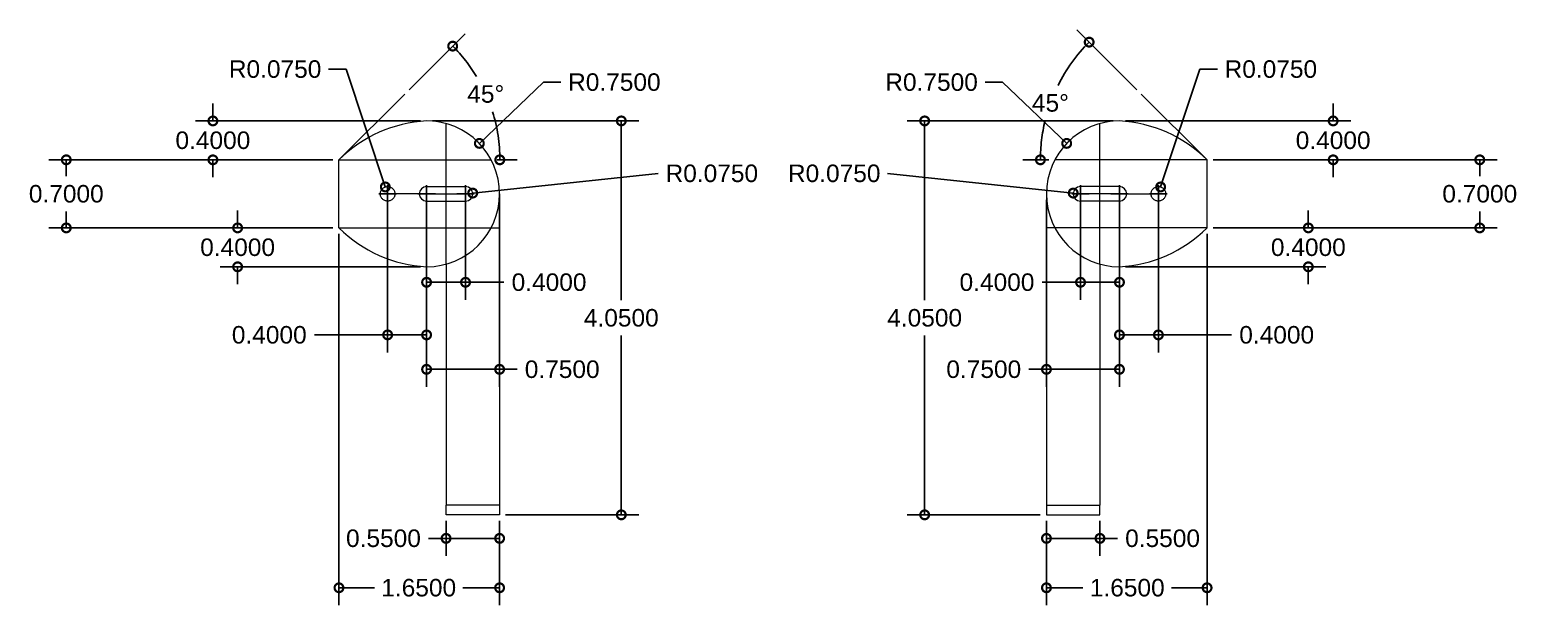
# Model space of a CAD drawing. Header units: centimetres. Extents: x -2.3 to 61.1, y -63.1 to 35.
# Drawn here: x 26.69 to 41.96, y 19.12 to 25.04 of the extents above; entities that cross this region are included whole.
import ezdxf

# ---------------------------------------------------------------- set-up
doc = ezdxf.new("R2010")
doc.units = ezdxf.units.CM
doc.header["$MEASUREMENT"] = 0
doc.linetypes.add('ACAD_ISO02W100', pattern=[15, 12, -3])
for name, color, linetype, lineweight in [('cuerpo', 7, 'Continuous', 15), ('guecos', 90, 'Continuous', 9), ('lineas', 253, 'ACAD_ISO02W100', 15), ('medidas', 30, 'ACAD_ISO02W100', 18), ('sensores', 220, 'ACAD_ISO02W100', 15)]:
    doc.layers.add(name, color=color, linetype=linetype, lineweight=lineweight)
doc.styles.get("Standard").update_dxf_attribs({"font": 'arial.ttf'})
doc.dimstyles.get("Standard").update_dxf_attribs({"dimtxt": 0.18, "dimasz": 0.18, "dimexe": 0.18, "dimexo": 0.0625, "dimgap": 0.09, "dimtad": 0, "dimtih": 1, "dimtoh": 1, "dimdec": 4, "dimzin": 0, "dimdsep": 46, "dimtxsty": 'Standard', "dimblk": 'DOTSMALL', "dimcen": 0.09, "dimadec": 0, "dimazin": 0, "dimtfac": 1, "dimtdec": 4, "dimtofl": 0, "dimtmove": 0, "dimatfit": 3, "dimfxl": 1, "dimtolj": 1, "dimtzin": 0, "dimarcsym": 0})

# ---------------------------------------------------------------- blocks, each defined once
blk = doc.blocks.new('_DotSmall')
at = {"color": 0, "linetype": 'ByBlock', "const_width": 0.5}
blk.add_lwpolyline([(-0.0625, 0, 1), (0.0625, 0, 1)], format="xyb", close=True, dxfattribs=at)
blk = doc.blocks.new('*D1')
at = {"layer": 'Defpoints', "color": 0, "transparency": 16777216}
for p in [(29.864, 23.701), (27.063, 23.001), (29.864, 23.001)]:
    blk.add_point(p, dxfattribs=at)
at = {"layer": 'medidas', "color": 0, "lineweight": -2, "transparency": 16777216}
for p, q in [((29.801, 23.701), (26.883, 23.701)), ((27.063, 23.701), (27.063, 23.533)), ((27.063, 23.001), (27.063, 23.169)), ((29.801, 23.001), (26.883, 23.001))]:
    blk.add_line(p, q, dxfattribs=at)
at = {"layer": 'medidas', "color": 0, "lineweight": -2, "transparency": 16777216, "xscale": 0.18, "yscale": 0.18, "zscale": 0.18}
for p, rotation in [((27.063, 23.701), 90), ((27.063, 23.001), 270)]:
    blk.add_blockref('_DotSmall', p, dxfattribs=dict(at, rotation=rotation))
at = {"layer": 'medidas', "color": 0, "transparency": 16777216, "insert": (27.063, 23.351), "char_height": 0.18, "attachment_point": 5}
blk.add_mtext('\\A1;0.7000', dxfattribs=at)
blk = doc.blocks.new('*D2')
at = {"layer": 'Defpoints', "color": 0, "transparency": 16777216}
for p in [(29.864, 23.001), (31.514, 20.051), (29.864, 19.301)]:
    blk.add_point(p, dxfattribs=at)
at = {"layer": 'medidas', "color": 0, "lineweight": -2, "transparency": 16777216}
for p, q in [((29.864, 22.939), (29.864, 19.121)), ((31.514, 19.989), (31.514, 19.121)), ((29.864, 19.301), (30.229, 19.301)), ((31.514, 19.301), (31.138, 19.301))]:
    blk.add_line(p, q, dxfattribs=at)
at = {"layer": 'medidas', "color": 0, "lineweight": -2, "transparency": 16777216, "xscale": 0.18, "yscale": 0.18, "zscale": 0.18, "rotation": 180}
blk.add_blockref('_DotSmall', (29.864, 19.301), dxfattribs=at)
at = {"layer": 'medidas', "color": 0, "lineweight": -2, "transparency": 16777216, "xscale": 0.18, "yscale": 0.18, "zscale": 0.18}
blk.add_blockref('_DotSmall', (31.514, 19.301), dxfattribs=at)
at = {"layer": 'medidas', "color": 0, "transparency": 16777216, "insert": (30.683, 19.301), "char_height": 0.18, "attachment_point": 5}
blk.add_mtext('\\A1;1.6500', dxfattribs=at)
blk = doc.blocks.new('*D3')
at = {"layer": 'Defpoints', "color": 0, "transparency": 16777216}
for p in [(30.764, 24.101), (32.764, 24.101), (31.514, 20.051)]:
    blk.add_point(p, dxfattribs=at)
at = {"layer": 'medidas', "color": 0, "lineweight": -2, "transparency": 16777216}
for p, q in [((30.826, 24.101), (32.944, 24.101)), ((32.764, 24.101), (32.764, 22.258)), ((32.764, 20.051), (32.764, 21.894)), ((31.576, 20.051), (32.944, 20.051))]:
    blk.add_line(p, q, dxfattribs=at)
at = {"layer": 'medidas', "color": 0, "lineweight": -2, "transparency": 16777216, "xscale": 0.18, "yscale": 0.18, "zscale": 0.18}
for p, rotation in [((32.764, 24.101), 90), ((32.764, 20.051), 270)]:
    blk.add_blockref('_DotSmall', p, dxfattribs=dict(at, rotation=rotation))
at = {"layer": 'medidas', "color": 0, "transparency": 16777216, "insert": (32.764, 22.076), "char_height": 0.18, "attachment_point": 5}
blk.add_mtext('\\A1;4.0500', dxfattribs=at)
blk = doc.blocks.new('*D4')
at = {"layer": 'Defpoints', "color": 0, "transparency": 16777216}
for p in [(28.823, 23.001), (29.864, 23.001), (30.764, 22.601)]:
    blk.add_point(p, dxfattribs=at)
at = {"layer": 'medidas', "color": 0, "lineweight": -2, "transparency": 16777216}
for p, q in [((28.823, 23.001), (28.823, 23.181)), ((29.801, 23.001), (28.643, 23.001)), ((30.701, 22.601), (28.643, 22.601)), ((28.823, 22.601), (28.823, 22.421))]:
    blk.add_line(p, q, dxfattribs=at)
at = {"layer": 'medidas', "color": 0, "lineweight": -2, "transparency": 16777216, "xscale": 0.18, "yscale": 0.18, "zscale": 0.18}
for p, rotation in [((28.823, 23.001), 270), ((28.823, 22.601), 90)]:
    blk.add_blockref('_DotSmall', p, dxfattribs=dict(at, rotation=rotation))
at = {"layer": 'medidas', "color": 0, "transparency": 16777216, "insert": (28.823, 22.801), "char_height": 0.18, "attachment_point": 5}
blk.add_mtext('\\A1;0.4000', dxfattribs=at)
blk = doc.blocks.new('*D5')
at = {"layer": 'Defpoints', "color": 0, "transparency": 16777216}
for p in [(30.764, 24.101), (28.569, 23.701), (29.864, 23.701)]:
    blk.add_point(p, dxfattribs=at)
at = {"layer": 'medidas', "color": 0, "lineweight": -2, "transparency": 16777216}
for p, q in [((28.569, 24.101), (28.569, 24.281)), ((30.701, 24.101), (28.389, 24.101)), ((29.801, 23.701), (28.389, 23.701)), ((28.569, 23.701), (28.569, 23.521))]:
    blk.add_line(p, q, dxfattribs=at)
at = {"layer": 'medidas', "color": 0, "lineweight": -2, "transparency": 16777216, "xscale": 0.18, "yscale": 0.18, "zscale": 0.18}
for p, rotation in [((28.569, 24.101), 270), ((28.569, 23.701), 90)]:
    blk.add_blockref('_DotSmall', p, dxfattribs=dict(at, rotation=rotation))
at = {"layer": 'medidas', "color": 0, "transparency": 16777216, "insert": (28.569, 23.901), "char_height": 0.18, "attachment_point": 5}
blk.add_mtext('\\A1;0.4000', dxfattribs=at)
blk = doc.blocks.new('*D14')
at = {"layer": 'Defpoints', "color": 0, "transparency": 16777216}
for p in [(31.306, 23.87), (30.764, 23.351)]:
    blk.add_point(p, dxfattribs=at)
at = {"layer": 'medidas', "color": 0, "lineweight": -2, "transparency": 16777216}
for p, q in [((31.964, 24.499), (31.306, 23.87)), ((32.144, 24.499), (31.964, 24.499)), ((30.764, 23.261), (30.764, 23.441)), ((30.674, 23.351), (30.854, 23.351))]:
    blk.add_line(p, q, dxfattribs=at)
at = {"layer": 'medidas', "color": 0, "lineweight": -2, "transparency": 16777216, "xscale": 0.18, "yscale": 0.18, "zscale": 0.18, "rotation": 223.7163553014132}
blk.add_blockref('_DotSmall', (31.306, 23.87), dxfattribs=at)
at = {"layer": 'medidas', "color": 0, "transparency": 16777216, "insert": (32.693, 24.499), "char_height": 0.18, "attachment_point": 5}
blk.add_mtext('\\A1;R0.7500', dxfattribs=at)
blk = doc.blocks.new('*D25')
at = {"layer": 'Defpoints', "color": 0, "transparency": 16777216}
for p in [(30.964, 20.051), (31.514, 20.051), (30.964, 19.809)]:
    blk.add_point(p, dxfattribs=at)
at = {"layer": 'medidas', "color": 0, "lineweight": -2, "transparency": 16777216}
for p, q in [((30.964, 19.989), (30.964, 19.629)), ((31.514, 19.989), (31.514, 19.629)), ((30.964, 19.809), (30.784, 19.809)), ((31.514, 19.809), (30.964, 19.809))]:
    blk.add_line(p, q, dxfattribs=at)
at = {"layer": 'medidas', "color": 0, "lineweight": -2, "transparency": 16777216, "xscale": 0.18, "yscale": 0.18, "zscale": 0.18, "rotation": 180}
blk.add_blockref('_DotSmall', (30.964, 19.809), dxfattribs=at)
at = {"layer": 'medidas', "color": 0, "lineweight": -2, "transparency": 16777216, "xscale": 0.18, "yscale": 0.18, "zscale": 0.18}
blk.add_blockref('_DotSmall', (31.514, 19.809), dxfattribs=at)
at = {"layer": 'medidas', "color": 0, "transparency": 16777216, "insert": (30.321, 19.809), "char_height": 0.18, "attachment_point": 5}
blk.add_mtext('\\A1;0.5500', dxfattribs=at)
blk = doc.blocks.new('*D26')
at = {"layer": 'Defpoints', "color": 0, "transparency": 16777216}
for p in [(30.764, 23.351), (31.514, 23.351), (31.514, 21.547)]:
    blk.add_point(p, dxfattribs=at)
at = {"layer": 'medidas', "color": 0, "lineweight": -2, "transparency": 16777216}
for p, q in [((30.764, 23.289), (30.764, 21.367)), ((31.514, 23.289), (31.514, 21.367)), ((30.764, 21.547), (31.514, 21.547)), ((31.514, 21.547), (31.694, 21.547))]:
    blk.add_line(p, q, dxfattribs=at)
at = {"layer": 'medidas', "color": 0, "lineweight": -2, "transparency": 16777216, "xscale": 0.18, "yscale": 0.18, "zscale": 0.18, "rotation": 180}
blk.add_blockref('_DotSmall', (30.764, 21.547), dxfattribs=at)
at = {"layer": 'medidas', "color": 0, "lineweight": -2, "transparency": 16777216, "xscale": 0.18, "yscale": 0.18, "zscale": 0.18}
blk.add_blockref('_DotSmall', (31.514, 21.547), dxfattribs=at)
at = {"layer": 'medidas', "color": 0, "transparency": 16777216, "insert": (32.157, 21.547), "char_height": 0.18, "attachment_point": 5}
blk.add_mtext('\\A1;0.7500', dxfattribs=at)
blk = doc.blocks.new('*D43')
at = {"layer": 'Defpoints', "color": 0, "transparency": 16777216}
for p in [(30.54, 24.377), (31.46, 24.129), (29.864, 23.701), (29.864, 23.701), (31.427, 23.701)]:
    blk.add_point(p, dxfattribs=at)
at = {"layer": 'medidas', "color": 0, "lineweight": -2, "transparency": 16777216}
for p, q in [((30.584, 24.422), (31.16, 24.997)), ((31.49, 23.701), (31.696, 23.701))]:
    blk.add_line(p, q, dxfattribs=at)
for start, end in [(31.2364, 45), (0, 17.3894)]:
    blk.add_arc((29.864, 23.701), 1.653, start, end, dxfattribs=at)
at = {"layer": 'medidas', "color": 0, "lineweight": -2, "transparency": 16777216, "xscale": 0.18, "yscale": 0.18, "zscale": 0.18}
for p, rotation in [((31.032, 24.87), 134.9999999999997), ((31.516, 23.701), 270.0000000000002)]:
    blk.add_blockref('_DotSmall', p, dxfattribs=dict(at, rotation=rotation))
at = {"layer": 'medidas', "color": 0, "transparency": 16777216, "insert": (31.372, 24.377), "char_height": 0.18, "attachment_point": 5}
blk.add_mtext('\\A1;45°', dxfattribs=at)
blk = doc.blocks.new('*D91')
at = {"layer": 'Defpoints', "color": 0, "transparency": 16777216}
for p in [(30.364, 23.351), (30.764, 23.351), (30.764, 21.901)]:
    blk.add_point(p, dxfattribs=at)
at = {"layer": 'medidas', "color": 0, "lineweight": -2, "transparency": 16777216}
for p, q in [((30.364, 23.289), (30.364, 21.721)), ((30.764, 23.289), (30.764, 21.721)), ((30.364, 21.901), (29.611, 21.901)), ((30.764, 21.901), (30.364, 21.901))]:
    blk.add_line(p, q, dxfattribs=at)
at = {"layer": 'medidas', "color": 0, "lineweight": -2, "transparency": 16777216, "xscale": 0.18, "yscale": 0.18, "zscale": 0.18, "rotation": 180}
blk.add_blockref('_DotSmall', (30.364, 21.901), dxfattribs=at)
at = {"layer": 'medidas', "color": 0, "lineweight": -2, "transparency": 16777216, "xscale": 0.18, "yscale": 0.18, "zscale": 0.18}
blk.add_blockref('_DotSmall', (30.764, 21.901), dxfattribs=at)
at = {"layer": 'medidas', "color": 0, "transparency": 16777216, "insert": (29.148, 21.901), "char_height": 0.18, "attachment_point": 5}
blk.add_mtext('\\A1;0.4000', dxfattribs=at)
blk = doc.blocks.new('*D92')
at = {"layer": 'Defpoints', "color": 0, "transparency": 16777216}
for p in [(30.34, 23.422), (30.364, 23.351)]:
    blk.add_point(p, dxfattribs=at)
at = {"layer": 'medidas', "color": 0, "lineweight": -2, "transparency": 16777216}
for p, q in [((29.758, 24.633), (29.938, 24.633)), ((29.938, 24.633), (30.34, 23.422)), ((30.364, 23.261), (30.364, 23.441)), ((30.274, 23.351), (30.454, 23.351))]:
    blk.add_line(p, q, dxfattribs=at)
at = {"layer": 'medidas', "color": 0, "lineweight": -2, "transparency": 16777216, "xscale": 0.18, "yscale": 0.18, "zscale": 0.18, "rotation": 288.3909408377042}
blk.add_blockref('_DotSmall', (30.34, 23.422), dxfattribs=at)
at = {"layer": 'medidas', "color": 0, "transparency": 16777216, "insert": (29.208, 24.633), "char_height": 0.18, "attachment_point": 5}
blk.add_mtext('\\A1;R0.0750', dxfattribs=at)
blk = doc.blocks.new('*D93')
at = {"layer": 'Defpoints', "color": 0, "transparency": 16777216}
for p in [(30.764, 23.351), (31.164, 23.351), (31.164, 22.442)]:
    blk.add_point(p, dxfattribs=at)
at = {"layer": 'medidas', "color": 0, "lineweight": -2, "transparency": 16777216}
for p, q in [((30.764, 23.289), (30.764, 22.262)), ((31.164, 23.289), (31.164, 22.262)), ((30.764, 22.442), (31.164, 22.442)), ((31.164, 22.442), (31.559, 22.442))]:
    blk.add_line(p, q, dxfattribs=at)
at = {"layer": 'medidas', "color": 0, "lineweight": -2, "transparency": 16777216, "xscale": 0.18, "yscale": 0.18, "zscale": 0.18, "rotation": 180}
blk.add_blockref('_DotSmall', (30.764, 22.442), dxfattribs=at)
at = {"layer": 'medidas', "color": 0, "lineweight": -2, "transparency": 16777216, "xscale": 0.18, "yscale": 0.18, "zscale": 0.18}
blk.add_blockref('_DotSmall', (31.164, 22.442), dxfattribs=at)
at = {"layer": 'medidas', "color": 0, "transparency": 16777216, "insert": (32.022, 22.442), "char_height": 0.18, "attachment_point": 5}
blk.add_mtext('\\A1;0.4000', dxfattribs=at)
blk = doc.blocks.new('*D94')
at = {"layer": 'Defpoints', "color": 0, "transparency": 16777216}
for p in [(31.164, 23.351), (31.238, 23.359)]:
    blk.add_point(p, dxfattribs=at)
at = {"layer": 'medidas', "color": 0, "lineweight": -2, "transparency": 16777216}
for p, q in [((33.144, 23.561), (31.238, 23.359)), ((31.164, 23.261), (31.164, 23.441)), ((31.074, 23.351), (31.254, 23.351))]:
    blk.add_line(p, q, dxfattribs=at)
at = {"layer": 'medidas', "color": 0, "lineweight": -2, "transparency": 16777216, "xscale": 0.18, "yscale": 0.18, "zscale": 0.18, "rotation": 186.0576914646316}
blk.add_blockref('_DotSmall', (31.238, 23.359), dxfattribs=at)
at = {"layer": 'medidas', "color": 0, "transparency": 16777216, "insert": (33.694, 23.561), "char_height": 0.18, "attachment_point": 5}
blk.add_mtext('\\A1;R0.0750', dxfattribs=at)
blk = doc.blocks.new('*D95')
at = {"layer": 'Defpoints', "color": 0, "transparency": 16777216}
for p in [(38.781, 23.701), (38.781, 23.001), (41.582, 23.001)]:
    blk.add_point(p, dxfattribs=at)
at = {"layer": 'medidas', "color": 0, "lineweight": -2, "transparency": 16777216}
for p, q in [((38.843, 23.701), (41.762, 23.701)), ((41.582, 23.701), (41.582, 23.533)), ((41.582, 23.001), (41.582, 23.169)), ((38.843, 23.001), (41.762, 23.001))]:
    blk.add_line(p, q, dxfattribs=at)
at = {"layer": 'medidas', "color": 0, "lineweight": -2, "transparency": 16777216, "xscale": 0.18, "yscale": 0.18, "zscale": 0.18}
for p, rotation in [((41.582, 23.701), 90), ((41.582, 23.001), 270)]:
    blk.add_blockref('_DotSmall', p, dxfattribs=dict(at, rotation=rotation))
at = {"layer": 'medidas', "color": 0, "transparency": 16777216, "insert": (41.582, 23.351), "char_height": 0.18, "attachment_point": 5}
blk.add_mtext('\\A1;0.7000', dxfattribs=at)
blk = doc.blocks.new('*D98')
at = {"layer": 'Defpoints', "color": 0, "transparency": 16777216}
for p in [(38.781, 23.001), (37.131, 20.051), (38.781, 19.301)]:
    blk.add_point(p, dxfattribs=at)
at = {"layer": 'medidas', "color": 0, "lineweight": -2, "transparency": 16777216}
for p, q in [((38.781, 22.939), (38.781, 19.121)), ((37.131, 19.989), (37.131, 19.121)), ((37.131, 19.301), (37.506, 19.301)), ((38.781, 19.301), (38.416, 19.301))]:
    blk.add_line(p, q, dxfattribs=at)
at = {"layer": 'medidas', "color": 0, "lineweight": -2, "transparency": 16777216, "xscale": 0.18, "yscale": 0.18, "zscale": 0.18, "rotation": 180}
blk.add_blockref('_DotSmall', (37.131, 19.301), dxfattribs=at)
at = {"layer": 'medidas', "color": 0, "lineweight": -2, "transparency": 16777216, "xscale": 0.18, "yscale": 0.18, "zscale": 0.18}
blk.add_blockref('_DotSmall', (38.781, 19.301), dxfattribs=at)
at = {"layer": 'medidas', "color": 0, "transparency": 16777216, "insert": (37.961, 19.301), "char_height": 0.18, "attachment_point": 5}
blk.add_mtext('\\A1;1.6500', dxfattribs=at)
blk = doc.blocks.new('*D99')
at = {"layer": 'Defpoints', "color": 0, "transparency": 16777216}
for p in [(35.88, 24.101), (37.881, 24.101), (37.131, 20.051)]:
    blk.add_point(p, dxfattribs=at)
at = {"layer": 'medidas', "color": 0, "lineweight": -2, "transparency": 16777216}
for p, q in [((37.818, 24.101), (35.7, 24.101)), ((35.88, 24.101), (35.88, 22.258)), ((35.88, 20.051), (35.88, 21.894)), ((37.068, 20.051), (35.7, 20.051))]:
    blk.add_line(p, q, dxfattribs=at)
at = {"layer": 'medidas', "color": 0, "lineweight": -2, "transparency": 16777216, "xscale": 0.18, "yscale": 0.18, "zscale": 0.18}
for p, rotation in [((35.88, 24.101), 90), ((35.88, 20.051), 270)]:
    blk.add_blockref('_DotSmall', p, dxfattribs=dict(at, rotation=rotation))
at = {"layer": 'medidas', "color": 0, "transparency": 16777216, "insert": (35.88, 22.076), "char_height": 0.18, "attachment_point": 5}
blk.add_mtext('\\A1;4.0500', dxfattribs=at)
blk = doc.blocks.new('*D96')
at = {"layer": 'Defpoints', "color": 0, "transparency": 16777216}
for p in [(38.781, 23.001), (39.821, 23.001), (37.881, 22.601)]:
    blk.add_point(p, dxfattribs=at)
at = {"layer": 'medidas', "color": 0, "lineweight": -2, "transparency": 16777216}
for p, q in [((39.821, 23.001), (39.821, 23.181)), ((38.843, 23.001), (40.001, 23.001)), ((37.943, 22.601), (40.001, 22.601)), ((39.821, 22.601), (39.821, 22.421))]:
    blk.add_line(p, q, dxfattribs=at)
at = {"layer": 'medidas', "color": 0, "lineweight": -2, "transparency": 16777216, "xscale": 0.18, "yscale": 0.18, "zscale": 0.18}
for p, rotation in [((39.821, 23.001), 270), ((39.821, 22.601), 90)]:
    blk.add_blockref('_DotSmall', p, dxfattribs=dict(at, rotation=rotation))
at = {"layer": 'medidas', "color": 0, "transparency": 16777216, "insert": (39.821, 22.801), "char_height": 0.18, "attachment_point": 5}
blk.add_mtext('\\A1;0.4000', dxfattribs=at)
blk = doc.blocks.new('*D97')
at = {"layer": 'Defpoints', "color": 0, "transparency": 16777216}
for p in [(37.881, 24.101), (38.781, 23.701), (40.076, 23.701)]:
    blk.add_point(p, dxfattribs=at)
at = {"layer": 'medidas', "color": 0, "lineweight": -2, "transparency": 16777216}
for p, q in [((40.076, 24.101), (40.076, 24.281)), ((37.943, 24.101), (40.256, 24.101)), ((38.843, 23.701), (40.256, 23.701)), ((40.076, 23.701), (40.076, 23.521))]:
    blk.add_line(p, q, dxfattribs=at)
at = {"layer": 'medidas', "color": 0, "lineweight": -2, "transparency": 16777216, "xscale": 0.18, "yscale": 0.18, "zscale": 0.18}
for p, rotation in [((40.076, 24.101), 270), ((40.076, 23.701), 90)]:
    blk.add_blockref('_DotSmall', p, dxfattribs=dict(at, rotation=rotation))
at = {"layer": 'medidas', "color": 0, "transparency": 16777216, "insert": (40.076, 23.901), "char_height": 0.18, "attachment_point": 5}
blk.add_mtext('\\A1;0.4000', dxfattribs=at)
blk = doc.blocks.new('*D100')
at = {"layer": 'Defpoints', "color": 0, "transparency": 16777216}
for p in [(37.339, 23.87), (37.881, 23.351)]:
    blk.add_point(p, dxfattribs=at)
at = {"layer": 'medidas', "color": 0, "lineweight": -2, "transparency": 16777216}
for p, q in [((36.501, 24.499), (36.681, 24.499)), ((36.681, 24.499), (37.339, 23.87)), ((37.881, 23.261), (37.881, 23.441)), ((37.791, 23.351), (37.971, 23.351))]:
    blk.add_line(p, q, dxfattribs=at)
at = {"layer": 'medidas', "color": 0, "lineweight": -2, "transparency": 16777216, "xscale": 0.18, "yscale": 0.18, "zscale": 0.18, "rotation": 316.2836446985879}
blk.add_blockref('_DotSmall', (37.339, 23.87), dxfattribs=at)
at = {"layer": 'medidas', "color": 0, "transparency": 16777216, "insert": (35.951, 24.499), "char_height": 0.18, "attachment_point": 5}
blk.add_mtext('\\A1;R0.7500', dxfattribs=at)
blk = doc.blocks.new('*D101')
at = {"layer": 'Defpoints', "color": 0, "transparency": 16777216}
for p in [(37.131, 20.051), (37.681, 20.051), (37.681, 19.809)]:
    blk.add_point(p, dxfattribs=at)
at = {"layer": 'medidas', "color": 0, "lineweight": -2, "transparency": 16777216}
for p, q in [((37.131, 19.989), (37.131, 19.629)), ((37.681, 19.989), (37.681, 19.629)), ((37.131, 19.809), (37.681, 19.809)), ((37.681, 19.809), (37.861, 19.809))]:
    blk.add_line(p, q, dxfattribs=at)
at = {"layer": 'medidas', "color": 0, "lineweight": -2, "transparency": 16777216, "xscale": 0.18, "yscale": 0.18, "zscale": 0.18, "rotation": 180}
blk.add_blockref('_DotSmall', (37.131, 19.809), dxfattribs=at)
at = {"layer": 'medidas', "color": 0, "lineweight": -2, "transparency": 16777216, "xscale": 0.18, "yscale": 0.18, "zscale": 0.18}
blk.add_blockref('_DotSmall', (37.681, 19.809), dxfattribs=at)
at = {"layer": 'medidas', "color": 0, "transparency": 16777216, "insert": (38.324, 19.809), "char_height": 0.18, "attachment_point": 5}
blk.add_mtext('\\A1;0.5500', dxfattribs=at)
blk = doc.blocks.new('*D102')
at = {"layer": 'Defpoints', "color": 0, "transparency": 16777216}
for p in [(37.131, 23.351), (37.881, 23.351), (37.131, 21.547)]:
    blk.add_point(p, dxfattribs=at)
at = {"layer": 'medidas', "color": 0, "lineweight": -2, "transparency": 16777216}
for p, q in [((37.131, 23.289), (37.131, 21.367)), ((37.881, 23.289), (37.881, 21.367)), ((37.131, 21.547), (36.951, 21.547)), ((37.881, 21.547), (37.131, 21.547))]:
    blk.add_line(p, q, dxfattribs=at)
at = {"layer": 'medidas', "color": 0, "lineweight": -2, "transparency": 16777216, "xscale": 0.18, "yscale": 0.18, "zscale": 0.18, "rotation": 180}
blk.add_blockref('_DotSmall', (37.131, 21.547), dxfattribs=at)
at = {"layer": 'medidas', "color": 0, "lineweight": -2, "transparency": 16777216, "xscale": 0.18, "yscale": 0.18, "zscale": 0.18}
blk.add_blockref('_DotSmall', (37.881, 21.547), dxfattribs=at)
at = {"layer": 'medidas', "color": 0, "transparency": 16777216, "insert": (36.487, 21.547), "char_height": 0.18, "attachment_point": 5}
blk.add_mtext('\\A1;0.7500', dxfattribs=at)
blk = doc.blocks.new('*D103')
at = {"layer": 'Defpoints', "color": 0, "transparency": 16777216}
for p in [(37.298, 24.557), (38.105, 24.377), (37.217, 23.701), (38.781, 23.701), (38.781, 23.701)]:
    blk.add_point(p, dxfattribs=at)
at = {"layer": 'medidas', "color": 0, "lineweight": -2, "transparency": 16777216}
for p, q in [((38.06, 24.422), (37.443, 25.039)), ((37.155, 23.701), (36.889, 23.701))]:
    blk.add_line(p, q, dxfattribs=at)
for start, end in [(135, 153.4354), (166.4038, 180)]:
    blk.add_arc((38.781, 23.701), 1.712, start, end, dxfattribs=at)
at = {"layer": 'medidas', "color": 0, "lineweight": -2, "transparency": 16777216, "xscale": 0.18, "yscale": 0.18, "zscale": 0.18}
for p, rotation in [((37.57, 24.911), 45.00000000000048), ((37.069, 23.701), 269.9999999999999)]:
    blk.add_blockref('_DotSmall', p, dxfattribs=dict(at, rotation=rotation))
at = {"layer": 'medidas', "color": 0, "transparency": 16777216, "insert": (37.172, 24.285), "char_height": 0.18, "attachment_point": 5}
blk.add_mtext('\\A1;45°', dxfattribs=at)
blk = doc.blocks.new('*D106')
at = {"layer": 'Defpoints', "color": 0, "transparency": 16777216}
for p in [(37.881, 23.351), (38.281, 23.351), (37.881, 21.901)]:
    blk.add_point(p, dxfattribs=at)
at = {"layer": 'medidas', "color": 0, "lineweight": -2, "transparency": 16777216}
for p, q in [((37.881, 23.289), (37.881, 21.721)), ((38.281, 23.289), (38.281, 21.721)), ((37.881, 21.901), (38.281, 21.901)), ((38.281, 21.901), (39.033, 21.901))]:
    blk.add_line(p, q, dxfattribs=at)
at = {"layer": 'medidas', "color": 0, "lineweight": -2, "transparency": 16777216, "xscale": 0.18, "yscale": 0.18, "zscale": 0.18, "rotation": 180}
blk.add_blockref('_DotSmall', (37.881, 21.901), dxfattribs=at)
at = {"layer": 'medidas', "color": 0, "lineweight": -2, "transparency": 16777216, "xscale": 0.18, "yscale": 0.18, "zscale": 0.18}
blk.add_blockref('_DotSmall', (38.281, 21.901), dxfattribs=at)
at = {"layer": 'medidas', "color": 0, "transparency": 16777216, "insert": (39.496, 21.901), "char_height": 0.18, "attachment_point": 5}
blk.add_mtext('\\A1;0.4000', dxfattribs=at)
blk = doc.blocks.new('*D105')
at = {"layer": 'Defpoints', "color": 0, "transparency": 16777216}
for p in [(38.304, 23.422), (38.281, 23.351)]:
    blk.add_point(p, dxfattribs=at)
at = {"layer": 'medidas', "color": 0, "lineweight": -2, "transparency": 16777216}
for p, q in [((38.707, 24.633), (38.304, 23.422)), ((38.887, 24.633), (38.707, 24.633)), ((38.281, 23.261), (38.281, 23.441)), ((38.191, 23.351), (38.371, 23.351))]:
    blk.add_line(p, q, dxfattribs=at)
at = {"layer": 'medidas', "color": 0, "lineweight": -2, "transparency": 16777216, "xscale": 0.18, "yscale": 0.18, "zscale": 0.18, "rotation": 251.6090591622855}
blk.add_blockref('_DotSmall', (38.304, 23.422), dxfattribs=at)
at = {"layer": 'medidas', "color": 0, "transparency": 16777216, "insert": (39.436, 24.633), "char_height": 0.18, "attachment_point": 5}
blk.add_mtext('\\A1;R0.0750', dxfattribs=at)
blk = doc.blocks.new('*D104')
at = {"layer": 'Defpoints', "color": 0, "transparency": 16777216}
for p in [(37.481, 23.351), (37.881, 23.351), (37.481, 22.442)]:
    blk.add_point(p, dxfattribs=at)
at = {"layer": 'medidas', "color": 0, "lineweight": -2, "transparency": 16777216}
for p, q in [((37.481, 23.289), (37.481, 22.262)), ((37.881, 23.289), (37.881, 22.262)), ((37.481, 22.442), (37.086, 22.442)), ((37.881, 22.442), (37.481, 22.442))]:
    blk.add_line(p, q, dxfattribs=at)
at = {"layer": 'medidas', "color": 0, "lineweight": -2, "transparency": 16777216, "xscale": 0.18, "yscale": 0.18, "zscale": 0.18, "rotation": 180}
blk.add_blockref('_DotSmall', (37.481, 22.442), dxfattribs=at)
at = {"layer": 'medidas', "color": 0, "lineweight": -2, "transparency": 16777216, "xscale": 0.18, "yscale": 0.18, "zscale": 0.18}
blk.add_blockref('_DotSmall', (37.881, 22.442), dxfattribs=at)
at = {"layer": 'medidas', "color": 0, "transparency": 16777216, "insert": (36.623, 22.442), "char_height": 0.18, "attachment_point": 5}
blk.add_mtext('\\A1;0.4000', dxfattribs=at)
blk = doc.blocks.new('*D107')
at = {"layer": 'Defpoints', "color": 0, "transparency": 16777216}
for p in [(37.406, 23.359), (37.481, 23.351)]:
    blk.add_point(p, dxfattribs=at)
at = {"layer": 'medidas', "color": 0, "lineweight": -2, "transparency": 16777216}
for p, q in [((35.5, 23.561), (37.406, 23.359)), ((37.481, 23.261), (37.481, 23.441)), ((37.391, 23.351), (37.571, 23.351))]:
    blk.add_line(p, q, dxfattribs=at)
at = {"layer": 'medidas', "color": 0, "lineweight": -2, "transparency": 16777216, "xscale": 0.18, "yscale": 0.18, "zscale": 0.18, "rotation": 353.9423085353663}
blk.add_blockref('_DotSmall', (37.406, 23.359), dxfattribs=at)
at = {"layer": 'medidas', "color": 0, "transparency": 16777216, "insert": (34.951, 23.561), "char_height": 0.18, "attachment_point": 5}
blk.add_mtext('\\A1;R0.0750', dxfattribs=at)

msp = doc.modelspace()

# ---------------------------------------------------------------- linework, layer by layer
at = {"layer": 'cuerpo'}
for p, q in [((29.86385, 23.00123), (29.86385, 23.70123)), ((38.78068, 23.00123), (38.78068, 23.70123)), ((31.51385, 23.35123), (31.51385, 20.05123)), ((37.13068, 23.35123), (37.13068, 20.05123)), ((30.96385, 22.62839), (30.96385, 20.15123)), ((37.68068, 22.62839), (37.68068, 20.15123)), ((31.51385, 20.15123), (30.96385, 20.15123)), ((30.96385, 20.05123), (30.96385, 20.15123)), ((31.51385, 20.05123), (30.96385, 20.05123)), ((37.13068, 20.15123), (37.68068, 20.15123)), ((37.13068, 20.05123), (37.68068, 20.05123)), ((37.68068, 20.05123), (37.68068, 20.15123))]:
    msp.add_line(p, q, dxfattribs=at)
for centre, radius, start, end in [((30.83768, 22.72261), 1.38059, 93.065465, 134.859513), ((30.76385, 23.35123), 0.75, 270, 90), ((37.88068, 23.35123), 0.75, 90, 270), ((37.80685, 22.72261), 1.38059, 45.140487, 86.934535), ((30.83768, 23.97984), 1.38059, 225.140487, 266.934535), ((37.80685, 23.97984), 1.38059, 273.065465, 314.859513)]:
    msp.add_arc(centre, radius, start, end, dxfattribs=at)
at = {"layer": 'guecos'}
for p, q in [((30.76385, 23.42623), (31.16385, 23.42623)), ((37.88068, 23.42623), (37.48068, 23.42623)), ((30.76385, 23.27623), (31.16385, 23.27623)), ((37.88068, 23.27623), (37.48068, 23.27623))]:
    msp.add_line(p, q, dxfattribs=at)
for centre, start, end in [((30.76385, 23.35123), 90, 270), ((31.16385, 23.35123), 270, 90), ((37.48068, 23.35123), 90, 270), ((37.88068, 23.35123), 270, 90)]:
    msp.add_arc(centre, 0.075, start, end, dxfattribs=at)
at = {"layer": 'lineas'}
for p, q in [((29.86385, 23.70123), (30.53997, 24.37735)), ((38.78068, 23.70123), (38.10456, 24.37735)), ((30.96385, 23.70123), (30.96385, 24.07407)), ((37.68068, 23.70123), (37.68068, 24.07407)), ((29.86385, 23.70123), (31.42717, 23.70123)), ((30.96385, 23.00123), (30.96385, 23.70123)), ((38.78068, 23.70123), (37.21736, 23.70123)), ((37.68068, 23.00123), (37.68068, 23.70123)), ((30.76385, 23.35123), (30.36385, 23.35123)), ((30.76385, 23.35123), (31.16385, 23.35123)), ((37.88068, 23.35123), (37.48068, 23.35123)), ((37.88068, 23.35123), (38.28068, 23.35123)), ((29.86385, 23.00123), (31.51385, 23.00123)), ((30.96385, 22.62839), (30.96385, 23.00123)), ((38.78068, 23.00123), (37.13068, 23.00123)), ((37.68068, 22.62839), (37.68068, 23.00123))]:
    msp.add_line(p, q, dxfattribs=at)
at = {"layer": 'sensores'}
for centre in [(30.36385, 23.35123), (38.28068, 23.35123)]:
    msp.add_circle(centre, 0.075, dxfattribs=at)

# ---------------------------------------------------------------- dimensions: what is measured, and where the dimension line sits
at = {"layer": 'medidas'}
for base, line1, line2, picture, middle in [((31.46006, 24.12893), ((29.86385, 23.70123), (31.42717, 23.70123)), ((29.86385, 23.70123), (30.53997, 24.37735)), '*D43', (31.37204, 24.37664)), ((37.29844, 24.557), ((38.78068, 23.70123), (37.21736, 23.70123)), ((38.78068, 23.70123), (38.10456, 24.37735)), '*D103', (37.17181, 24.28511))]:
    dim = msp.add_angular_dim_2l(base=base, line1=line1, line2=line2, dimstyle='Standard', dxfattribs=at)
    dim.commit()
    dim.dimension.update_dxf_attribs({"geometry": picture, "text_midpoint": middle, "dimtype": 162})
for center, mpoint, picture, middle in [((30.36385, 23.35123), (30.34019, 23.4224), '*D92', (29.20826, 24.63292)), ((38.28068, 23.35123), (38.30435, 23.4224), '*D105', (39.43628, 24.63292)), ((30.76385, 23.35123), (31.30593, 23.86954), '*D14', (32.69341, 24.49873)), ((37.88068, 23.35123), (37.33861, 23.86954), '*D100', (35.95112, 24.49873)), ((31.16385, 23.35123), (31.23843, 23.35914), '*D94', (33.14443, 23.56141)), ((37.48068, 23.35123), (37.4061, 23.35914), '*D107', (35.5001, 23.56141))]:
    dim = msp.add_radius_dim(center=center, mpoint=mpoint, dimstyle='Standard', dxfattribs=at)
    dim.commit()
    dim.dimension.update_dxf_attribs({"geometry": picture, "text_midpoint": middle, "dimtype": 164})
for base, p1, p2, angle, picture, middle in [((28.56871, 23.70123), (30.76385, 24.10123), (29.86385, 23.70123), 90, '*D5', (28.56871, 23.90123)), ((40.07582, 23.70123), (37.88068, 24.10123), (38.78068, 23.70123), 90, '*D97', (40.07582, 23.90123)), ((27.0625, 23.00123), (29.86385, 23.70123), (29.86385, 23.00123), 90, '*D1', (27.0625, 23.35123)), ((41.58203, 23.00123), (38.78068, 23.70123), (38.78068, 23.00123), 90, '*D95', (41.58203, 23.35123)), ((28.82331, 23.00123), (30.76385, 22.60123), (29.86385, 23.00123), 90, '*D4', (28.82331, 22.80123)), ((39.82122, 23.00123), (37.88068, 22.60123), (38.78068, 23.00123), 90, '*D96', (39.82122, 22.80123)), ((37.68068, 19.80868), (37.13068, 20.05123), (37.68068, 20.05123), 180, '*D101', (38.32401, 19.80868))]:
    dim = msp.add_linear_dim(base=base, p1=p1, p2=p2, angle=angle, dimstyle='Standard', dxfattribs=at)
    dim.commit()
    dim.dimension.update_dxf_attribs({"geometry": picture, "text_midpoint": middle})
for base, p1, p2, angle, picture, middle in [((32.76443, 24.10123), (31.51385, 20.05123), (30.76385, 24.10123), 90, '*D3', (32.76443, 22.07623)), ((35.8801, 24.10123), (37.13068, 20.05123), (37.88068, 24.10123), 90, '*D99', (35.8801, 22.07623)), ((37.13068, 21.54719), (37.88068, 23.35123), (37.13068, 23.35123), 180, '*D102', (36.48736, 21.54719)), ((37.48068, 22.44232), (37.88068, 23.35123), (37.48068, 23.35123), 180, '*D104', (36.62259, 22.44232)), ((37.88068, 21.90149), (38.28068, 23.35123), (37.88068, 23.35123), 180, '*D106', (39.49649, 21.90149)), ((38.78068, 19.30098), (37.13068, 20.05123), (38.78068, 23.00123), 180, '*D98', (37.96109, 19.30098))]:
    dim = msp.add_linear_dim(base=base, p1=p1, p2=p2, angle=angle, dimstyle='Standard', dxfattribs=at)
    dim.commit()
    dim.dimension.update_dxf_attribs({"geometry": picture, "text_midpoint": middle, "dimtype": 160})
for base, p1, p2, picture, middle in [((30.76385, 21.90149), (30.36385, 23.35123), (30.76385, 23.35123), '*D91', (29.14804, 21.90149)), ((31.51385, 21.54719), (30.76385, 23.35123), (31.51385, 23.35123), '*D26', (32.15717, 21.54719)), ((31.16385, 22.44232), (30.76385, 23.35123), (31.16385, 23.35123), '*D93', (32.02194, 22.44232)), ((29.86385, 19.30098), (31.51385, 20.05123), (29.86385, 23.00123), '*D2', (30.68344, 19.30098))]:
    dim = msp.add_linear_dim(base=base, p1=p1, p2=p2, dimstyle='Standard', dxfattribs=at)
    dim.commit()
    dim.dimension.update_dxf_attribs({"geometry": picture, "text_midpoint": middle, "dimtype": 160})
dim = msp.add_linear_dim(base=(30.96385, 19.80868), p1=(31.51385, 20.05123), p2=(30.96385, 20.05123), dimstyle='Standard', dxfattribs=at)
dim.commit()
dim.dimension.update_dxf_attribs({"geometry": '*D25', "text_midpoint": (30.32053, 19.80868)})

doc.saveas('drawing.dxf')
